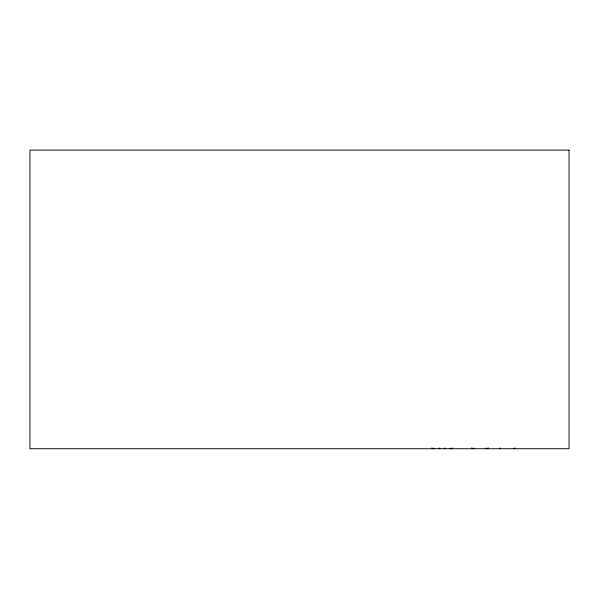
<?xml version="1.0" encoding="UTF-8"?>
<svg xmlns="http://www.w3.org/2000/svg" width="599" height="599" viewBox="0 0 599 599"><rect width="100%" height="100%" fill="white"/><g stroke="black" fill="none" stroke-linecap="round" stroke-linejoin="round"><path stroke-width="0.9" d="M444.271 448.726L444.451 448.089M444.87 448.726L445.042 448.089M485.557 448.726L485.969 448.089M486.051 448.726L486.463 448.089M514.024 448.726L514.511 448.089M514.459 448.726L514.945 448.089M487.593 448.726L488.14 448.089M487.96 448.726L488.507 448.089M452.073 448.089L451.406 448.726L449.924 448.262M452.23 448.089L451.564 448.726L450.081 448.262M433.998 448.262L432.515 448.726L431.849 448.089M434.155 448.262L432.673 448.726L432.006 448.089M471.75 448.089L472.297 448.726M471.383 448.089L471.93 448.726M500.143 448.089L500.629 448.726M499.708 448.089L500.195 448.726M473.921 448.089L474.333 448.726M473.427 448.089L473.839 448.726M439.629 448.089L439.808 448.726M439.037 448.089L439.209 448.726M569.05 150.117L29.95 150.117L29.95 448.726L569.05 448.726L569.05 150.117"/></g></svg>
